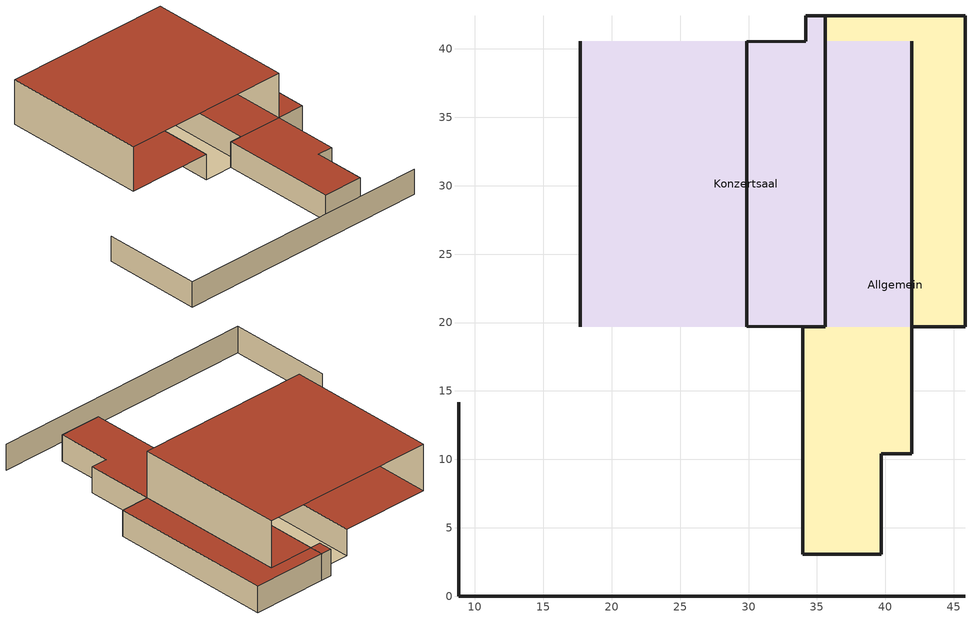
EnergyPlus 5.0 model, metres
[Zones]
Konzertsaal
 wall outside (EXT_WALL): 35.62,42.42 34.17,42.42 34.17,40.57 / 29.87,40.57 29.87,19.71 z0:3.6; 17.7,40.57 17.7,19.71 / 41.91,19.71 41.91,40.57 z3.6:10.01; 35.62,42.42 35.62,19.71 29.87,19.71 29.87,40.57 34.17,40.57 34.17,42.42 z0
 roof outside (EXT_ROOF): 17.7,40.57 17.7,19.71 29.87,19.71 29.87,40.57 z3.6; 35.62,40.57 35.62,19.71 41.91,19.71 41.91,40.57 z3.6; 34.17,42.42 34.17,40.57 35.62,40.57 35.62,42.42 z3.6; 17.7,40.57 17.7,19.71 41.91,19.71 41.91,40.57 z10.01
Allgemein
 floor ground (GROUND_FLOOR): 45.82,42.42 45.82,19.71 41.91,19.71 41.91,10.41 39.71,10.41 39.71,3.06 33.96,3.06 33.96,19.71 35.62,19.71 35.62,42.42 z0
 wall outside (EXT_WALL): 45.82,19.71 45.82,42.42 35.62,42.42 35.62,19.71 33.96,19.71 33.96,3.06 39.71,3.06 39.71,10.41 41.91,10.41 41.91,19.71 45.82,19.71 z0:3.6
 roof outside (EXT_ROOF): 35.62,42.42 35.62,19.71 33.96,19.71 33.96,3.06 39.71,3.06 39.71,10.41 41.91,10.41 41.91,19.71 45.82,19.71 45.82,42.42 z3.6
Technik E-2
 wall outside (EXT_WALL): 8.8,14.18 8.8,0 45.82,0 z0:3.6
[Building]
Haus der Musik: North Axis {deg}=0; Terrain=City; Loads Convergence Tolerance Value=0; Temperature Convergence Tolerance Value {deltaC}=0; Solar Distribution=FullInteriorAndExterior; Maximum Number of Warmup Days=0
[Site:Location]
not used: Latitude {deg}=0; Longitude {deg}=0; Time Zone {hr}=0; Elevation {m}=0
[Construction]
GROUND_FLOOR; EXT_WALL; EXT_ROOF: 
[WindowProperty:ShadingControl]
ESHADE=0; ISHADE=INPUT 1*MAX_ISHADE : SHADECNTRL=ISHADE_INTERNAL
[SurfaceProperty:OtherSideCoefficients]
BOUNDARY=IDENTICAL; BOUNDARY=INPUT 1*TBOUNDARY; BOUNDARY=INPUT 1*TBOUNDARY_2; BOUNDARY=INPUT 1*TBOUNDARY_3; BOUNDARY=INPUT 1*TGROUND; BOUNDARY=20; BOUNDARY=15
[Zone] Multiplier=1
Technik E-2; Konzertsaal; Allgemein
